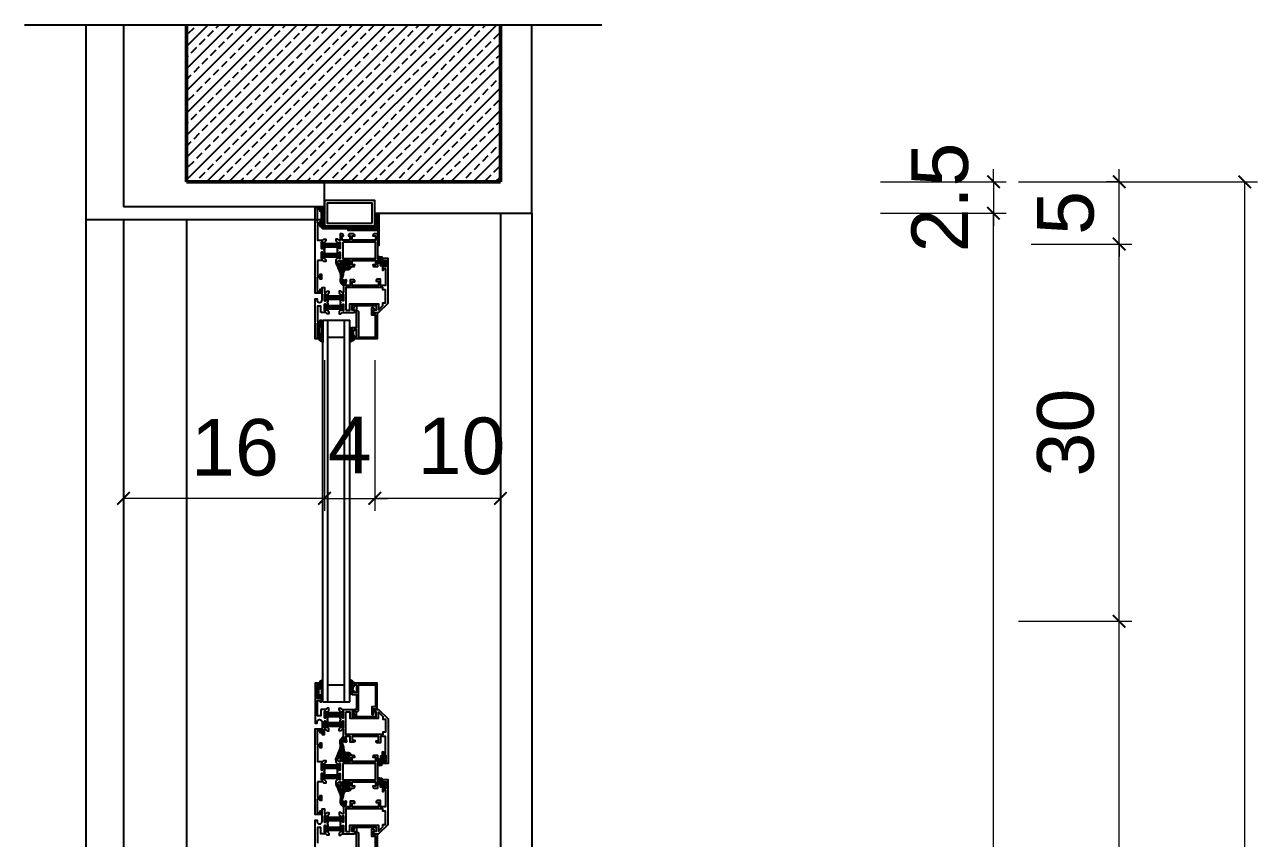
# Model space of a CAD drawing. Extents: x 386248 to 427517, y 4539405 to 4542296.
# Drawn here: x 414664.9 to 414910.2, y 4542019 to 4542180.8 of the extents above; entities that cross this region are included whole.
import ezdxf

# ---------------------------------------------------------------- set-up
doc = ezdxf.new("R2010")
doc.units = 0
for name, color, linetype, lineweight in [('DOGRAMA', 1, 'Continuous', 25), ('duvaar', 133, 'Continuous', 50), ('METAL', 251, 'Continuous', 25), ('olculer', 21, 'Continuous', 20)]:
    doc.layers.add(name, color=color, linetype=linetype, lineweight=lineweight)
doc.layers.add('Tarama', color=7, linetype='Continuous')
doc.styles.get("Standard").update_dxf_attribs({"font": 'arial.ttf'})
pattern_1 = [(45, (497098.47904, 4549343.28435), (-0.2209708691, 0.2209708691), []), (135, (497098.47904, 4549343.28435), (-0.2209708691, -0.2209708691), [])]
pattern_2 = [(45, (497098.47904, 4549194.28435), (-0.2209708691, 0.2209708691), []), (135, (497098.47904, 4549194.28435), (-0.2209708691, -0.2209708691), [])]

# ---------------------------------------------------------------- blocks, each defined once
blk = doc.blocks.new('_ArchTick')
at = {"color": 0, "linetype": 'ByBlock', "const_width": 0.15}
blk.add_lwpolyline([(-0.5, -0.5), (0.5, 0.5)], dxfattribs=at)

msp = doc.modelspace()

# ---------------------------------------------------------------- hatches: boundary and pattern name
at = {"layer": 'Tarama'}
h = msp.add_hatch(dxfattribs=at)
h.set_pattern_fill('ANSI33', color=256, scale=12.5, style=0)
h.set_pattern_definition([(45, (413628.5878, 4488141.226), (-2.2097087, 2.2097087), []), (45, (413630.7975, 4488141.226), (-2.2097087, 2.2097087), [1.5625, -0.78125])])
h.paths.add_polyline_path([(414759.621, 4542180.821), (414697.121, 4542180.821), (414697.121, 4542149.571), (414759.621, 4542149.571)])
at = {"layer": 'Tarama', "ltscale": 0.125}
h = msp.add_hatch(dxfattribs=at)
h.set_pattern_fill('ANSI37', color=256, scale=2.5, style=0)
h.set_pattern_definition(pattern_2)
edge = h.paths.add_edge_path()
edge.add_line((414723.996, 4542144.446), (414724.621, 4542144.446))
edge.add_line((414724.621, 4542144.446), (414724.621, 4542140.821))
edge.add_line((414724.621, 4542140.821), (414734.621, 4542140.821))
edge.add_line((414734.621, 4542140.821), (414734.621, 4542143.196))
edge.add_line((414734.621, 4542143.196), (414735.246, 4542143.196))
edge.add_line((414735.246, 4542143.196), (414735.246, 4542140.696))
edge.add_arc((414734.746, 4542140.696), 0.5, 270, 360, ccw=False)
edge.add_line((414734.746, 4542140.196), (414724.496, 4542140.196))
edge.add_arc((414724.496, 4542140.696), 0.5, 180, 270, ccw=False)
edge.add_line((414723.996, 4542140.696), (414723.996, 4542144.446))
h = msp.add_hatch(dxfattribs=at)
h.set_pattern_fill('ANSI37', color=256, scale=2.5, style=0)
h.set_pattern_definition(pattern_2)
h.paths.add_polyline_path([(414723.996, 4542136.283), (414724.121, 4542136.283), (414724.621, 4542136.571), (414727.121, 4542136.571), (414727.621, 4542136.283), (414727.746, 4542136.283), (414727.746, 4542137.571), (414727.621, 4542137.571), (414727.121, 4542137.283), (414724.621, 4542137.283), (414724.121, 4542137.571), (414723.996, 4542137.571)])
h = msp.add_hatch(dxfattribs=at)
h.set_pattern_fill('ANSI37', color=256, scale=2.5, style=0)
h.set_pattern_definition(pattern_2)
h.paths.add_polyline_path([(414723.996, 4542134.321), (414724.121, 4542134.321), (414724.621, 4542134.61), (414727.121, 4542134.61), (414727.621, 4542134.321), (414727.746, 4542134.321), (414727.746, 4542135.61), (414727.621, 4542135.61), (414727.121, 4542135.321), (414724.621, 4542135.321), (414724.121, 4542135.61), (414723.996, 4542135.61)])
h = msp.add_hatch(dxfattribs=at)
h.set_pattern_fill('ANSI37', color=256, scale=2.5, style=0)
h.set_pattern_definition(pattern_2)
h.paths.add_polyline_path([(414736.023, 4542133.099), (414736.004, 4542132.884), (414735.77, 4542132.845), (414735.731, 4542132.982), (414735.825, 4542134.261), (414735.722, 4542134.349), (414735.634, 4542134.342), (414735.59, 4542134.334), (414735.472, 4542133.591), (414735.443, 4542133.385), (414735.281, 4542133.407), (414735.296, 4542134.607), (414735.472, 4542134.695), (414735.906, 4542134.673), (414736.016, 4542134.621), (414736.024, 4542134.312), (414736.059, 4542133.545), (414736.389, 4542133.503), (414736.41, 4542133.556), (414736.42, 4542133.678), (414736.415, 4542133.822), (414736.516, 4542133.896), (414736.731, 4542133.885), (414736.78, 4542133.811), (414736.824, 4542133.684), (414736.843, 4542133.027), (414736.829, 4542132.817), (414736.731, 4542132.748), (414736.496, 4542132.748), (414736.412, 4542132.826), (414736.412, 4542133.017), (414736.265, 4542133.057)])
h.paths.add_polyline_path([(414736.512, 4542133.156), (414736.682, 4542133.113), (414736.724, 4542133.216), (414736.688, 4542133.428), (414736.597, 4542133.489), (414736.506, 4542133.465), (414736.494, 4542133.331)], flags=16)
h = msp.add_hatch(dxfattribs=at)
h.set_pattern_fill('ANSI37', color=256, scale=2.5, style=0)
h.set_pattern_definition(pattern_2)
h.paths.add_polyline_path([(414726.838, 4542133.593), (414726.898, 4542133.37), (414727.061, 4542133.058), (414727.358, 4542132.338), (414727.745, 4542131.405), (414727.798, 4542130.73), (414727.72, 4542130.106), (414727.749, 4542129.824), (414727.883, 4542129.445), (414728.283, 4542129.022), (414728.35, 4542129.03), (414728.513, 4542130.032), (414728.306, 4542130.032), (414728.202, 4542129.861), (414728.128, 4542129.831), (414728.135, 4542130.284), (414728.363, 4542131.08), (414728.482, 4542131.703), (414728.73, 4542132.056), (414729.116, 4542132.152), (414729.399, 4542132.159), (414729.725, 4542132.3), (414729.911, 4542132.538), (414729.933, 4542132.605), (414729.488, 4542132.619), (414729.369, 4542132.753), (414729.302, 4542133.08), (414729.48, 4542133.154), (414729.54, 4542133.199), (414729.502, 4542133.526), (414729.398, 4542133.815), (414729.361, 4542133.912), (414728.582, 4542133.89), (414728.374, 4542133.608), (414728.226, 4542133.37), (414728.233, 4542133.214), (414728.411, 4542133.177), (414728.474, 4542132.912), (414728.287, 4542132.687), (414727.99, 4542132.615), (414727.699, 4542132.687), (414727.565, 4542132.962), (414727.157, 4542133.6), (414727.046, 4542133.652), (414726.898, 4542133.645)])
h = msp.add_hatch(dxfattribs=at)
h.set_pattern_fill('ANSI37', color=256, scale=2.5, style=0)
h.set_pattern_definition(pattern_2)
h.paths.add_polyline_path([(414724.621, 4542125.908), (414724.746, 4542125.908), (414725.246, 4542126.196), (414727.746, 4542126.196), (414728.246, 4542125.908), (414728.371, 4542125.908), (414728.371, 4542127.196), (414728.246, 4542127.196), (414727.746, 4542126.908), (414725.246, 4542126.908), (414724.746, 4542127.196), (414724.621, 4542127.196)])
h = msp.add_hatch(dxfattribs=at)
h.set_pattern_fill('ANSI37', color=256, scale=2.5, style=0)
h.set_pattern_definition(pattern_2)
h.paths.add_polyline_path([(414724.621, 4542123.946), (414724.746, 4542123.946), (414725.246, 4542124.235), (414727.746, 4542124.235), (414728.246, 4542123.946), (414728.371, 4542123.946), (414728.371, 4542125.235), (414728.246, 4542125.235), (414727.746, 4542124.946), (414725.246, 4542124.946), (414724.746, 4542125.235), (414724.621, 4542125.235)])
h = msp.add_hatch(dxfattribs=at)
h.set_pattern_fill('ANSI37', color=256, scale=2.5, style=0)
h.set_pattern_definition(pattern_2)
h.paths.add_polyline_path([(414723.223, 4542119.195), (414723.522, 4542118.93), (414723.672, 4542118.923), (414723.72, 4542119.148), (414723.964, 4542119.182), (414724.08, 4542119.046), (414724.056, 4542118.267), (414723.61, 4542118.298), (414723.569, 4542118.271), (414723.711, 4542117.999), (414723.963, 4542117.883), (414724.246, 4542117.653), (414724.246, 4542121.761), (414724.036, 4542121.767), (414724.009, 4542121.012), (414723.678, 4542120.994), (414723.703, 4542121.244), (414723.533, 4542121.162), (414723.22, 4542120.904)])
h.paths.add_polyline_path([(414723.495, 4542119.467), (414723.507, 4542120.701), (414723.954, 4542120.693), (414724.036, 4542120.57), (414724.032, 4542119.515), (414723.93, 4542119.399), (414723.604, 4542119.399)], flags=16)
h = msp.add_hatch(dxfattribs=at)
h.set_pattern_fill('ANSI37', color=256, scale=2.5, style=0)
h.set_pattern_definition(pattern_2)
h.paths.add_polyline_path([(414729.685, 4542120.645), (414729.952, 4542120.396), (414730.072, 4542120.028), (414730.297, 4542119.557), (414730.371, 4542118.99), (414730.103, 4542118.957), (414730.093, 4542118.673), (414730.069, 4542118.365), (414730.142, 4542118.275), (414730.456, 4542118.304), (414730.484, 4542118.191), (414730.195, 4542117.93), (414729.736, 4542117.686), (414729.64, 4542117.692), (414729.651, 4542118.225), (414729.736, 4542118.48), (414729.793, 4542118.656), (414729.816, 4542119.2), (414729.787, 4542119.642), (414729.691, 4542119.914), (414729.657, 4542120.282), (414729.674, 4542120.6)])
h = msp.add_hatch(dxfattribs=at)
h.set_pattern_fill('ANSI37', color=256, scale=2.5, style=0)
h.set_pattern_definition(pattern_1)
h.paths.add_polyline_path([(414723.22, 4542047.301), (414723.533, 4542047.043), (414723.703, 4542046.961), (414723.678, 4542047.211), (414724.009, 4542047.193), (414724.036, 4542046.438), (414724.246, 4542046.444), (414724.246, 4542050.552), (414723.963, 4542050.322), (414723.711, 4542050.206), (414723.569, 4542049.934), (414723.61, 4542049.907), (414724.056, 4542049.938), (414724.08, 4542049.159), (414723.964, 4542049.023), (414723.72, 4542049.057), (414723.672, 4542049.281), (414723.522, 4542049.275), (414723.223, 4542049.009)])
h.paths.add_polyline_path([(414723.495, 4542048.737), (414723.604, 4542048.805), (414723.93, 4542048.805), (414724.032, 4542048.69), (414724.036, 4542047.635), (414723.954, 4542047.512), (414723.507, 4542047.504)], flags=16)
h = msp.add_hatch(dxfattribs=at)
h.set_pattern_fill('ANSI37', color=256, scale=2.5, style=0)
h.set_pattern_definition(pattern_1)
h.paths.add_polyline_path([(414729.685, 4542047.56), (414729.952, 4542047.809), (414730.072, 4542048.177), (414730.297, 4542048.648), (414730.371, 4542049.215), (414730.103, 4542049.248), (414730.093, 4542049.532), (414730.069, 4542049.839), (414730.142, 4542049.93), (414730.456, 4542049.901), (414730.484, 4542050.014), (414730.195, 4542050.275), (414729.736, 4542050.518), (414729.64, 4542050.513), (414729.651, 4542049.98), (414729.736, 4542049.725), (414729.793, 4542049.549), (414729.816, 4542049.005), (414729.787, 4542048.563), (414729.691, 4542048.291), (414729.657, 4542047.922), (414729.674, 4542047.605)])
h = msp.add_hatch(dxfattribs=at)
h.set_pattern_fill('ANSI37', color=256, scale=2.5, style=0)
h.set_pattern_definition(pattern_1)
h.paths.add_polyline_path([(414724.621, 4542042.97), (414724.746, 4542042.97), (414725.246, 4542043.259), (414727.746, 4542043.259), (414728.246, 4542042.97), (414728.371, 4542042.97), (414728.371, 4542044.259), (414728.246, 4542044.259), (414727.746, 4542043.97), (414725.246, 4542043.97), (414724.746, 4542044.259), (414724.621, 4542044.259)])
h = msp.add_hatch(dxfattribs=at)
h.set_pattern_fill('ANSI37', color=256, scale=2.5, style=0)
h.set_pattern_definition(pattern_1)
h.paths.add_polyline_path([(414724.621, 4542041.009), (414724.746, 4542041.009), (414725.246, 4542041.297), (414727.746, 4542041.297), (414728.246, 4542041.009), (414728.371, 4542041.009), (414728.371, 4542042.297), (414728.246, 4542042.297), (414727.746, 4542042.009), (414725.246, 4542042.009), (414724.746, 4542042.297), (414724.621, 4542042.297)])
h = msp.add_hatch(dxfattribs=at)
h.set_pattern_fill('ANSI37', color=256, scale=2.5, style=0)
h.set_pattern_definition(pattern_1)
h.paths.add_polyline_path([(414726.838, 4542034.612), (414726.898, 4542034.835), (414727.061, 4542035.147), (414727.358, 4542035.867), (414727.745, 4542036.8), (414727.798, 4542037.475), (414727.72, 4542038.099), (414727.749, 4542038.381), (414727.883, 4542038.759), (414728.283, 4542039.183), (414728.35, 4542039.175), (414728.513, 4542038.173), (414728.306, 4542038.173), (414728.202, 4542038.344), (414728.128, 4542038.373), (414728.135, 4542037.921), (414728.363, 4542037.125), (414728.482, 4542036.501), (414728.73, 4542036.149), (414729.116, 4542036.052), (414729.399, 4542036.046), (414729.725, 4542035.905), (414729.911, 4542035.667), (414729.933, 4542035.6), (414729.488, 4542035.585), (414729.369, 4542035.452), (414729.302, 4542035.125), (414729.48, 4542035.051), (414729.54, 4542035.006), (414729.502, 4542034.679), (414729.398, 4542034.389), (414729.361, 4542034.293), (414728.582, 4542034.315), (414728.374, 4542034.597), (414728.226, 4542034.835), (414728.233, 4542034.991), (414728.411, 4542035.028), (414728.474, 4542035.293), (414728.287, 4542035.518), (414727.99, 4542035.59), (414727.699, 4542035.518), (414727.565, 4542035.243), (414727.157, 4542034.605), (414727.046, 4542034.553), (414726.898, 4542034.56)])
h = msp.add_hatch(dxfattribs=at)
h.set_pattern_fill('ANSI37', color=256, scale=2.5, style=0)
h.set_pattern_definition(pattern_1)
h.paths.add_polyline_path([(414723.996, 4542032.595), (414724.121, 4542032.595), (414724.621, 4542032.884), (414727.121, 4542032.884), (414727.621, 4542032.595), (414727.746, 4542032.595), (414727.746, 4542033.884), (414727.621, 4542033.884), (414727.121, 4542033.595), (414724.621, 4542033.595), (414724.121, 4542033.884), (414723.996, 4542033.884)])
h = msp.add_hatch(dxfattribs=at)
h.set_pattern_fill('ANSI37', color=256, scale=2.5, style=0)
h.set_pattern_definition(pattern_1)
h.paths.add_polyline_path([(414736.023, 4542035.106), (414736.004, 4542035.321), (414735.77, 4542035.36), (414735.731, 4542035.223), (414735.825, 4542033.944), (414735.722, 4542033.856), (414735.634, 4542033.863), (414735.59, 4542033.871), (414735.472, 4542034.614), (414735.443, 4542034.82), (414735.281, 4542034.798), (414735.296, 4542033.598), (414735.472, 4542033.51), (414735.906, 4542033.532), (414736.016, 4542033.584), (414736.024, 4542033.893), (414736.059, 4542034.66), (414736.389, 4542034.702), (414736.41, 4542034.649), (414736.42, 4542034.527), (414736.415, 4542034.383), (414736.516, 4542034.309), (414736.731, 4542034.32), (414736.78, 4542034.394), (414736.824, 4542034.521), (414736.843, 4542035.178), (414736.829, 4542035.388), (414736.731, 4542035.457), (414736.496, 4542035.457), (414736.412, 4542035.379), (414736.412, 4542035.187), (414736.265, 4542035.148)])
h.paths.add_polyline_path([(414736.512, 4542035.049), (414736.682, 4542035.092), (414736.724, 4542034.989), (414736.688, 4542034.776), (414736.597, 4542034.716), (414736.506, 4542034.74), (414736.494, 4542034.873)], flags=16)
h = msp.add_hatch(dxfattribs=at)
h.set_pattern_fill('ANSI37', color=256, scale=2.5, style=0)
h.set_pattern_definition(pattern_1)
h.paths.add_polyline_path([(414723.996, 4542030.634), (414724.121, 4542030.634), (414724.621, 4542030.922), (414727.121, 4542030.922), (414727.621, 4542030.634), (414727.746, 4542030.634), (414727.746, 4542031.922), (414727.621, 4542031.922), (414727.121, 4542031.634), (414724.621, 4542031.634), (414724.121, 4542031.922), (414723.996, 4542031.922)])
h = msp.add_hatch(dxfattribs=at)
h.set_pattern_fill('ANSI37', color=256, scale=2.5, style=0)
h.set_pattern_definition(pattern_1)
h.paths.add_polyline_path([(414726.838, 4542029.905), (414726.898, 4542029.683), (414727.061, 4542029.371), (414727.358, 4542028.651), (414727.745, 4542027.718), (414727.798, 4542027.042), (414727.72, 4542026.419), (414727.749, 4542026.137), (414727.883, 4542025.758), (414728.283, 4542025.335), (414728.35, 4542025.342), (414728.513, 4542026.344), (414728.306, 4542026.344), (414728.202, 4542026.174), (414728.128, 4542026.144), (414728.135, 4542026.597), (414728.363, 4542027.392), (414728.482, 4542028.016), (414728.73, 4542028.368), (414729.116, 4542028.465), (414729.399, 4542028.472), (414729.725, 4542028.613), (414729.911, 4542028.85), (414729.933, 4542028.917), (414729.488, 4542028.932), (414729.369, 4542029.066), (414729.302, 4542029.392), (414729.48, 4542029.466), (414729.54, 4542029.511), (414729.502, 4542029.838), (414729.398, 4542030.128), (414729.361, 4542030.225), (414728.582, 4542030.202), (414728.374, 4542029.92), (414728.226, 4542029.683), (414728.233, 4542029.527), (414728.411, 4542029.49), (414728.474, 4542029.224), (414728.287, 4542028.999), (414727.99, 4542028.928), (414727.699, 4542029), (414727.565, 4542029.274), (414727.157, 4542029.913), (414727.046, 4542029.965), (414726.898, 4542029.957)])
h = msp.add_hatch(dxfattribs=at)
h.set_pattern_fill('ANSI37', color=256, scale=2.5, style=0)
h.set_pattern_definition(pattern_1)
h.paths.add_polyline_path([(414736.023, 4542029.411), (414736.004, 4542029.197), (414735.77, 4542029.158), (414735.731, 4542029.294), (414735.825, 4542030.573), (414735.722, 4542030.661), (414735.634, 4542030.654), (414735.59, 4542030.647), (414735.472, 4542029.903), (414735.443, 4542029.697), (414735.281, 4542029.719), (414735.296, 4542030.919), (414735.472, 4542031.007), (414735.906, 4542030.985), (414736.016, 4542030.934), (414736.024, 4542030.625), (414736.059, 4542029.858), (414736.389, 4542029.815), (414736.41, 4542029.868), (414736.42, 4542029.991), (414736.415, 4542030.134), (414736.516, 4542030.208), (414736.731, 4542030.197), (414736.78, 4542030.124), (414736.824, 4542029.996), (414736.843, 4542029.34), (414736.829, 4542029.129), (414736.731, 4542029.06), (414736.496, 4542029.06), (414736.412, 4542029.139), (414736.412, 4542029.33), (414736.265, 4542029.369)])
h.paths.add_polyline_path([(414736.512, 4542029.468), (414736.682, 4542029.426), (414736.724, 4542029.529), (414736.688, 4542029.741), (414736.597, 4542029.801), (414736.506, 4542029.777), (414736.494, 4542029.644)], flags=16)
h = msp.add_hatch(dxfattribs=at)
h.set_pattern_fill('ANSI37', color=256, scale=2.5, style=0)
h.set_pattern_definition(pattern_1)
h.paths.add_polyline_path([(414724.621, 4542022.22), (414724.746, 4542022.22), (414725.246, 4542022.509), (414727.746, 4542022.509), (414728.246, 4542022.22), (414728.371, 4542022.22), (414728.371, 4542023.509), (414728.246, 4542023.509), (414727.746, 4542023.22), (414725.246, 4542023.22), (414724.746, 4542023.509), (414724.621, 4542023.509)])
h = msp.add_hatch(dxfattribs=at)
h.set_pattern_fill('ANSI37', color=256, scale=2.5, style=0)
h.set_pattern_definition(pattern_1)
h.paths.add_polyline_path([(414724.621, 4542020.259), (414724.746, 4542020.259), (414725.246, 4542020.547), (414727.746, 4542020.547), (414728.246, 4542020.259), (414728.371, 4542020.259), (414728.371, 4542021.547), (414728.246, 4542021.547), (414727.746, 4542021.259), (414725.246, 4542021.259), (414724.746, 4542021.547), (414724.621, 4542021.547)])

# ---------------------------------------------------------------- linework, layer by layer
at = {"layer": 'DOGRAMA', "ltscale": 0.125}
for p, q in [((414664.942, 4542180.821, 62.5), (414779.789, 4542180.821, 62.5)), ((414677.121, 4542142.071, 62.5), (414677.121, 4541770.575, 62.5)), ((414684.621, 4542142.071, 62.5), (414684.621, 4541770.575, 62.5)), ((414697.121, 4542142.071, 62.5), (414697.121, 4541770.575, 62.5)), ((414759.621, 4542143.321, 62.5), (414759.621, 4541772.071, 62.5)), ((414765.871, 4542143.321, 62.5), (414765.871, 4541772.071, 62.5))]:
    msp.add_line(p, q, dxfattribs=at)
at = {"layer": 'DOGRAMA', "ltscale": 0.125, "elevation": 62.5}
for points in [[(414723.871, 4542044.634), (414723.871, 4542043.384), (414723.246, 4542043.384), (414723.246, 4542046.446), (414723.746, 4542046.446), (414723.746, 4542046.134), (414723.996, 4542046.134), (414723.996, 4542047.134), (414723.746, 4542047.134), (414723.746, 4542046.821), (414723.121, 4542046.821), (414723.121, 4542049.509), (414723.746, 4542049.509), (414723.746, 4542049.134), (414723.996, 4542049.134), (414723.996, 4542049.884), (414722.746, 4542049.884), (414722.746, 4542041.884), (414723.121, 4542041.884), (414723.121, 4542042.134, -1), (414724.121, 4542042.134), (414724.121, 4542039.634), (414724.621, 4542039.634), (414724.621, 4542040.634), (414724.871, 4542040.634), (414725.121, 4542040.384), (414725.496, 4542040.384), (414725.496, 4542040.759), (414725.246, 4542041.009), (414725.246, 4542041.297), (414724.746, 4542041.009), (414724.621, 4542041.009), (414724.621, 4542042.297), (414724.746, 4542042.297), (414725.246, 4542042.009), (414725.246, 4542042.509), (414725.121, 4542042.634), (414725.246, 4542042.759), (414725.246, 4542043.259), (414724.746, 4542042.97), (414724.621, 4542042.97), (414724.621, 4542044.259), (414724.746, 4542044.259), (414725.246, 4542043.97), (414725.246, 4542044.259), (414725.496, 4542044.509), (414725.496, 4542044.884), (414725.121, 4542044.884), (414724.871, 4542044.634)], [(414733.996, 4542043.821, 0.4142136), (414734.183, 4542043.634), (414734.218, 4542043.634, 0.3394543), (414734.399, 4542043.773), (414734.496, 4542044.134), (414734.371, 4542044.134), (414734.371, 4542044.759), (414734.746, 4542044.759), (414734.746, 4542044.634), (414735.121, 4542044.634), (414735.121, 4542049.884), (414730.121, 4542049.884), (414730.121, 4542049.259), (414730.496, 4542049.259), (414730.496, 4542049.509), (414730.996, 4542049.509), (414730.996, 4542048.009), (414730.496, 4542048.009), (414730.496, 4542048.259), (414730.121, 4542048.259), (414730.121, 4542047.634), (414730.996, 4542047.634), (414730.996, 4542044.634), (414730.621, 4542044.634), (414730.621, 4542044.134), (414730.371, 4542044.134), (414730.568, 4542043.398, 0.3394543), (414730.749, 4542043.259), (414730.808, 4542043.259, 0.4142136), (414730.996, 4542043.446), (414730.996, 4542044.259), (414731.121, 4542044.259, 0.4142136), (414731.371, 4542044.509), (414731.371, 4542049.509), (414734.746, 4542049.509), (414734.746, 4542045.134), (414733.996, 4542045.134)], [(414730.621, 4542038.384, -0.414213), (414730.371, 4542038.134), (414729.746, 4542038.134), (414729.746, 4542039.259), (414728.759, 4542039.259), (414729.01, 4542038.322, -0.4931454), (414728.865, 4542038.134), (414728.787, 4542038.134, -0.3394543), (414728.642, 4542038.245), (414728.371, 4542039.259), (414728.371, 4542040.634), (414728.121, 4542040.634), (414727.871, 4542040.384), (414727.496, 4542040.384), (414727.496, 4542040.759), (414727.746, 4542041.009), (414727.746, 4542041.297), (414728.246, 4542041.009), (414728.371, 4542041.009), (414728.371, 4542042.297), (414728.246, 4542042.297), (414727.746, 4542042.009), (414727.746, 4542042.509), (414727.871, 4542042.634), (414727.746, 4542042.759), (414727.746, 4542043.259), (414728.246, 4542042.97), (414728.371, 4542042.97), (414728.371, 4542044.259), (414728.246, 4542044.259), (414727.746, 4542043.97), (414727.746, 4542044.259), (414727.496, 4542044.509), (414727.496, 4542044.884), (414727.871, 4542044.884), (414728.121, 4542044.634), (414730.371, 4542044.634, -0.4142136), (414730.621, 4542044.384), (414730.621, 4542044.134), (414730.121, 4542044.134), (414730.121, 4542043.259), (414734.871, 4542043.259), (414734.871, 4542044.134), (414734.371, 4542044.134), (414734.371, 4542044.384, -0.4142136), (414734.621, 4542044.634), (414735.371, 4542044.634), (414737.246, 4542042.759), (414737.246, 4542033.884), (414736.121, 4542033.884), (414736.121, 4542034.634), (414736.371, 4542034.634), (414736.371, 4542034.259), (414736.871, 4542034.259), (414736.871, 4542035.509), (414736.371, 4542035.509), (414736.371, 4542035.196), (414736.121, 4542035.196), (414736.121, 4542036.196), (414736.371, 4542036.196), (414736.371, 4542035.884), (414736.746, 4542035.884), (414736.746, 4542039.259), (414735.746, 4542039.259), (414735.746, 4542038.009), (414735.121, 4542038.009, -0.4142136), (414734.871, 4542038.259), (414734.871, 4542038.384), (414735.371, 4542038.384), (414735.371, 4542039.259), (414730.121, 4542039.259), (414730.121, 4542038.509), (414730.621, 4542038.509)], [(414730.621, 4542035.259, 0.414213), (414730.371, 4542035.509), (414729.621, 4542035.509, 0.4142136), (414729.371, 4542035.259), (414729.371, 4542035.134), (414729.621, 4542035.134), (414729.621, 4542034.259), (414728.121, 4542034.259), (414728.121, 4542035.134), (414728.371, 4542035.134), (414728.371, 4542035.259, 0.4142136), (414728.121, 4542035.509), (414727.746, 4542035.509), (414727.746, 4542034.259), (414727.496, 4542034.259), (414727.246, 4542034.509), (414726.871, 4542034.509), (414726.871, 4542034.134), (414727.121, 4542033.884), (414727.121, 4542033.595), (414727.621, 4542033.884), (414727.746, 4542033.884), (414727.746, 4542032.595), (414727.621, 4542032.595), (414727.121, 4542032.884), (414727.121, 4542032.384), (414727.246, 4542032.259), (414727.121, 4542032.134), (414727.121, 4542031.634), (414727.621, 4542031.922), (414727.746, 4542031.922), (414727.746, 4542030.634), (414727.621, 4542030.634), (414727.121, 4542030.922), (414727.121, 4542030.634), (414726.871, 4542030.384), (414726.871, 4542030.009), (414727.246, 4542030.009), (414727.496, 4542030.259), (414727.746, 4542030.259), (414727.746, 4542029.009), (414728.121, 4542029.009, 0.4142136), (414728.371, 4542029.259), (414728.371, 4542029.384), (414728.121, 4542029.384), (414728.121, 4542030.259), (414729.621, 4542030.259), (414729.621, 4542029.384), (414729.371, 4542029.384), (414729.371, 4542029.259, 0.4142136), (414729.621, 4542029.009), (414730.371, 4542029.009, 0.4142136), (414730.621, 4542029.259), (414730.621, 4542029.384), (414730.121, 4542029.384), (414730.121, 4542030.259), (414734.746, 4542030.259), (414734.746, 4542029.384), (414734.246, 4542029.384), (414734.246, 4542029.259, 0.4142136), (414734.496, 4542029.009), (414735.246, 4542029.009), (414735.246, 4542035.509), (414734.496, 4542035.509, 0.4142136), (414734.246, 4542035.259), (414734.246, 4542035.134), (414734.746, 4542035.134), (414734.746, 4542034.259), (414730.121, 4542034.259), (414730.121, 4542035.134), (414730.621, 4542035.134)], [(414730.621, 4542026.134, 0.414213), (414730.371, 4542026.384), (414729.746, 4542026.384), (414729.746, 4542025.259), (414728.759, 4542025.259), (414729.01, 4542026.195, 0.4931454), (414728.865, 4542026.384), (414728.787, 4542026.384, 0.3394543), (414728.642, 4542026.272), (414728.371, 4542025.259), (414728.371, 4542023.884), (414728.121, 4542023.884), (414727.871, 4542024.134), (414727.496, 4542024.134), (414727.496, 4542023.759), (414727.746, 4542023.509), (414727.746, 4542023.22), (414728.246, 4542023.509), (414728.371, 4542023.509), (414728.371, 4542022.22), (414728.246, 4542022.22), (414727.746, 4542022.509), (414727.746, 4542022.009), (414727.871, 4542021.884), (414727.746, 4542021.759), (414727.746, 4542021.259), (414728.246, 4542021.547), (414728.371, 4542021.547), (414728.371, 4542020.259), (414728.246, 4542020.259), (414727.746, 4542020.547), (414727.746, 4542020.259), (414727.496, 4542020.009), (414727.496, 4542019.634), (414727.871, 4542019.634), (414728.121, 4542019.884), (414730.371, 4542019.884, 0.4142136), (414730.621, 4542020.134), (414730.621, 4542020.384), (414730.121, 4542020.384), (414730.121, 4542021.259), (414734.871, 4542021.259), (414734.871, 4542020.384), (414734.371, 4542020.384), (414734.371, 4542020.134, 0.4142136), (414734.621, 4542019.884), (414735.371, 4542019.884), (414737.246, 4542021.759), (414737.246, 4542030.634), (414736.121, 4542030.634), (414736.121, 4542029.884), (414736.371, 4542029.884), (414736.371, 4542030.259), (414736.871, 4542030.259), (414736.871, 4542029.009), (414736.371, 4542029.009), (414736.371, 4542029.321), (414736.121, 4542029.321), (414736.121, 4542028.321), (414736.371, 4542028.321), (414736.371, 4542028.634), (414736.746, 4542028.634), (414736.746, 4542025.259), (414735.746, 4542025.259), (414735.746, 4542026.509), (414735.121, 4542026.509, 0.4142136), (414734.871, 4542026.259), (414734.871, 4542026.134), (414735.371, 4542026.134), (414735.371, 4542025.259), (414730.121, 4542025.259), (414730.121, 4542026.009), (414730.621, 4542026.009)]]:
    msp.add_lwpolyline(points, format="xyb", close=True, dxfattribs=at)
for points in [[(414723.223, 4542049.009), (414723.22, 4542047.301), (414723.533, 4542047.043), (414723.703, 4542046.961), (414723.687, 4542047.119), (414723.757, 4542047.206), (414724.009, 4542047.193), (414724.036, 4542046.438), (414724.246, 4542046.444), (414724.246, 4542050.552), (414723.963, 4542050.322), (414723.711, 4542050.206), (414723.569, 4542049.934), (414723.61, 4542049.907), (414724.004, 4542049.934), (414724.058, 4542049.859), (414724.08, 4542049.159), (414723.964, 4542049.023), (414723.72, 4542049.057), (414723.672, 4542049.281), (414723.522, 4542049.275)], [(414723.954, 4542047.512), (414723.58, 4542047.505), (414723.506, 4542047.601), (414723.495, 4542048.737), (414723.604, 4542048.805), (414723.93, 4542048.805), (414724.032, 4542048.69), (414724.036, 4542047.635)], [(414729.685, 4542047.56), (414729.952, 4542047.809), (414730.072, 4542048.177), (414730.297, 4542048.648), (414730.371, 4542049.215), (414730.103, 4542049.248), (414730.093, 4542049.532), (414730.069, 4542049.839), (414730.142, 4542049.93), (414730.456, 4542049.901), (414730.484, 4542050.014), (414730.195, 4542050.275), (414729.736, 4542050.518), (414729.64, 4542050.513), (414729.651, 4542049.98), (414729.736, 4542049.725), (414729.793, 4542049.549), (414729.816, 4542049.005), (414729.787, 4542048.563), (414729.691, 4542048.291), (414729.657, 4542047.922), (414729.674, 4542047.605)], [(414725.246, 4542043.97), (414724.746, 4542044.259), (414724.621, 4542044.259), (414724.621, 4542042.97), (414724.746, 4542042.97), (414725.246, 4542043.259), (414727.746, 4542043.259), (414728.246, 4542042.97), (414728.371, 4542042.97), (414728.371, 4542044.259), (414728.246, 4542044.259), (414727.746, 4542043.97)], [(414728.871, 4542044.134), (414729.621, 4542044.134), (414729.621, 4542042.884), (414735.371, 4542042.884), (414735.371, 4542044.103), (414736.246, 4542043.228), (414736.246, 4542042.728), (414736.746, 4542042.728), (414736.746, 4542040.134), (414736.246, 4542040.134), (414736.246, 4542039.634), (414728.871, 4542039.634)], [(414725.246, 4542042.009), (414724.746, 4542042.297), (414724.621, 4542042.297), (414724.621, 4542041.009), (414724.746, 4542041.009), (414725.246, 4542041.297), (414727.746, 4542041.297), (414728.246, 4542041.009), (414728.371, 4542041.009), (414728.371, 4542042.297), (414728.246, 4542042.297), (414727.746, 4542042.009)], [(414723.246, 4542030.259), (414723.246, 4542027.196), (414723.746, 4542027.196), (414723.746, 4542027.509), (414723.996, 4542027.509), (414723.996, 4542026.509), (414723.746, 4542026.509), (414723.746, 4542026.821), (414723.121, 4542026.821), (414723.121, 4542024.134), (414723.746, 4542024.134), (414723.746, 4542024.509), (414723.996, 4542024.509), (414723.996, 4542023.759), (414722.746, 4542023.759), (414722.746, 4542040.759), (414723.996, 4542040.759), (414723.996, 4542040.009), (414723.746, 4542040.009), (414723.746, 4542040.384), (414723.121, 4542040.384), (414723.121, 4542037.696), (414723.746, 4542037.696), (414723.746, 4542038.009), (414723.996, 4542038.009), (414723.996, 4542037.009), (414723.746, 4542037.009), (414723.746, 4542037.321), (414723.246, 4542037.321), (414723.246, 4542034.259), (414724.246, 4542034.259), (414724.496, 4542034.509), (414724.871, 4542034.509), (414724.871, 4542034.134), (414724.621, 4542033.884), (414724.621, 4542033.595), (414724.121, 4542033.884), (414723.996, 4542033.884), (414723.996, 4542032.595), (414724.121, 4542032.595), (414724.621, 4542032.884), (414724.621, 4542032.384), (414724.496, 4542032.259), (414724.621, 4542032.134), (414724.621, 4542031.634), (414724.121, 4542031.922), (414723.996, 4542031.922), (414723.996, 4542030.634), (414724.121, 4542030.634), (414724.621, 4542030.922), (414724.621, 4542030.634), (414724.871, 4542030.384), (414724.871, 4542030.009), (414724.496, 4542030.009), (414724.246, 4542030.259)], [(414726.838, 4542034.612), (414726.898, 4542034.835), (414727.061, 4542035.147), (414727.358, 4542035.867), (414727.745, 4542036.8), (414727.798, 4542037.475), (414727.72, 4542038.099), (414727.749, 4542038.381), (414727.883, 4542038.759), (414728.283, 4542039.183), (414728.35, 4542039.175), (414728.513, 4542038.173), (414728.306, 4542038.173), (414728.202, 4542038.344), (414728.128, 4542038.373), (414728.135, 4542037.921), (414728.363, 4542037.125), (414728.482, 4542036.501), (414728.73, 4542036.149), (414729.116, 4542036.052), (414729.399, 4542036.046), (414729.725, 4542035.905), (414729.911, 4542035.667), (414729.933, 4542035.6), (414729.488, 4542035.585), (414729.369, 4542035.452), (414729.302, 4542035.125), (414729.48, 4542035.051), (414729.54, 4542035.006), (414729.502, 4542034.679), (414729.398, 4542034.389), (414729.361, 4542034.293), (414728.582, 4542034.315), (414728.374, 4542034.597), (414728.226, 4542034.835), (414728.233, 4542034.991), (414728.411, 4542035.028), (414728.474, 4542035.293), (414728.287, 4542035.518), (414727.99, 4542035.59), (414727.699, 4542035.518), (414727.565, 4542035.243), (414727.157, 4542034.605), (414727.046, 4542034.553), (414726.898, 4542034.56)], [(414724.621, 4542032.884), (414724.121, 4542032.595), (414723.996, 4542032.595), (414723.996, 4542033.884), (414724.121, 4542033.884), (414724.621, 4542033.595), (414727.121, 4542033.595), (414727.621, 4542033.884), (414727.746, 4542033.884), (414727.746, 4542032.595), (414727.621, 4542032.595), (414727.121, 4542032.884)], [(414728.246, 4542033.884), (414728.246, 4542030.634), (414734.746, 4542030.634), (414734.746, 4542033.884)], [(414736.023, 4542035.106), (414736.004, 4542035.321), (414735.77, 4542035.36), (414735.731, 4542035.223), (414735.825, 4542033.944), (414735.722, 4542033.856), (414735.634, 4542033.863), (414735.59, 4542033.871), (414735.472, 4542034.614), (414735.443, 4542034.82), (414735.281, 4542034.798), (414735.296, 4542033.598), (414735.472, 4542033.51), (414735.906, 4542033.532), (414736.016, 4542033.584), (414736.024, 4542033.893), (414736.059, 4542034.66), (414736.389, 4542034.702), (414736.41, 4542034.649), (414736.42, 4542034.527), (414736.415, 4542034.383), (414736.516, 4542034.309), (414736.731, 4542034.32), (414736.78, 4542034.394), (414736.824, 4542034.521), (414736.843, 4542035.178), (414736.829, 4542035.388), (414736.731, 4542035.457), (414736.496, 4542035.457), (414736.412, 4542035.379), (414736.412, 4542035.187), (414736.265, 4542035.148)], [(414736.512, 4542035.049), (414736.682, 4542035.092), (414736.724, 4542034.989), (414736.688, 4542034.776), (414736.597, 4542034.716), (414736.506, 4542034.74), (414736.494, 4542034.873)], [(414724.621, 4542030.922), (414724.121, 4542030.634), (414723.996, 4542030.634), (414723.996, 4542031.922), (414724.121, 4542031.922), (414724.621, 4542031.634), (414727.121, 4542031.634), (414727.621, 4542031.922), (414727.746, 4542031.922), (414727.746, 4542030.634), (414727.621, 4542030.634), (414727.121, 4542030.922)], [(414726.838, 4542029.905), (414726.898, 4542029.683), (414727.061, 4542029.371), (414727.358, 4542028.651), (414727.745, 4542027.718), (414727.798, 4542027.042), (414727.72, 4542026.419), (414727.749, 4542026.137), (414727.883, 4542025.758), (414728.283, 4542025.335), (414728.35, 4542025.342), (414728.513, 4542026.344), (414728.306, 4542026.344), (414728.202, 4542026.174), (414728.128, 4542026.144), (414728.135, 4542026.597), (414728.363, 4542027.392), (414728.482, 4542028.016), (414728.73, 4542028.368), (414729.116, 4542028.465), (414729.399, 4542028.472), (414729.725, 4542028.613), (414729.911, 4542028.85), (414729.933, 4542028.917), (414729.488, 4542028.932), (414729.369, 4542029.066), (414729.302, 4542029.392), (414729.48, 4542029.466), (414729.54, 4542029.511), (414729.502, 4542029.838), (414729.398, 4542030.128), (414729.361, 4542030.225), (414728.582, 4542030.202), (414728.374, 4542029.92), (414728.226, 4542029.683), (414728.233, 4542029.527), (414728.411, 4542029.49), (414728.474, 4542029.224), (414728.287, 4542028.999), (414727.99, 4542028.928), (414727.699, 4542029), (414727.565, 4542029.274), (414727.157, 4542029.913), (414727.046, 4542029.965), (414726.898, 4542029.957)], [(414736.023, 4542029.411), (414736.004, 4542029.197), (414735.77, 4542029.158), (414735.731, 4542029.294), (414735.825, 4542030.573), (414735.722, 4542030.661), (414735.634, 4542030.654), (414735.59, 4542030.647), (414735.472, 4542029.903), (414735.443, 4542029.697), (414735.281, 4542029.719), (414735.296, 4542030.919), (414735.472, 4542031.007), (414735.906, 4542030.985), (414736.016, 4542030.934), (414736.024, 4542030.625), (414736.059, 4542029.858), (414736.389, 4542029.815), (414736.41, 4542029.868), (414736.42, 4542029.991), (414736.415, 4542030.134), (414736.516, 4542030.208), (414736.731, 4542030.197), (414736.78, 4542030.124), (414736.824, 4542029.996), (414736.843, 4542029.34), (414736.829, 4542029.129), (414736.731, 4542029.06), (414736.496, 4542029.06), (414736.412, 4542029.139), (414736.412, 4542029.33), (414736.265, 4542029.369)], [(414736.512, 4542029.468), (414736.682, 4542029.426), (414736.724, 4542029.529), (414736.688, 4542029.741), (414736.597, 4542029.801), (414736.506, 4542029.777), (414736.494, 4542029.644)], [(414728.871, 4542020.384), (414729.621, 4542020.384), (414729.621, 4542021.634), (414735.371, 4542021.634), (414735.371, 4542020.414), (414736.246, 4542021.289), (414736.246, 4542021.789), (414736.746, 4542021.789), (414736.746, 4542024.384), (414736.246, 4542024.384), (414736.246, 4542024.884), (414728.871, 4542024.884)], [(414725.246, 4542022.509), (414724.746, 4542022.22), (414724.621, 4542022.22), (414724.621, 4542023.509), (414724.746, 4542023.509), (414725.246, 4542023.22), (414727.746, 4542023.22), (414728.246, 4542023.509), (414728.371, 4542023.509), (414728.371, 4542022.22), (414728.246, 4542022.22), (414727.746, 4542022.509)], [(414725.246, 4542020.547), (414724.746, 4542020.259), (414724.621, 4542020.259), (414724.621, 4542021.547), (414724.746, 4542021.547), (414725.246, 4542021.259), (414727.746, 4542021.259), (414728.246, 4542021.547), (414728.371, 4542021.547), (414728.371, 4542020.259), (414728.246, 4542020.259), (414727.746, 4542020.547)]]:
    msp.add_lwpolyline(points, close=True, dxfattribs=at)
for points in [[(414722.746, 4542014.634), (414722.746, 4542022.634), (414723.121, 4542022.634), (414723.121, 4542022.384, 1), (414724.121, 4542022.384), (414724.121, 4542024.884), (414724.621, 4542024.884), (414724.621, 4542023.884), (414724.871, 4542023.884), (414725.121, 4542024.134), (414725.496, 4542024.134), (414725.496, 4542023.759), (414725.246, 4542023.509), (414725.246, 4542023.22), (414724.746, 4542023.509), (414724.621, 4542023.509), (414724.621, 4542022.22), (414724.746, 4542022.22), (414725.246, 4542022.509), (414725.246, 4542022.009), (414725.121, 4542021.884), (414725.246, 4542021.759), (414725.246, 4542021.259), (414724.746, 4542021.547), (414724.621, 4542021.547), (414724.621, 4542020.259), (414724.746, 4542020.259), (414725.246, 4542020.547), (414725.246, 4542020.259), (414725.496, 4542020.009), (414725.496, 4542019.634), (414725.121, 4542019.634), (414724.871, 4542019.884), (414723.871, 4542019.884), (414723.871, 4542021.134), (414723.246, 4542021.134), (414723.246, 4542018.071)], [(414730.996, 4542016.884), (414730.996, 4542019.884), (414730.621, 4542019.884), (414730.621, 4542020.384), (414730.371, 4542020.384), (414730.568, 4542021.12, -0.3394543), (414730.749, 4542021.259), (414730.808, 4542021.259, -0.4142136), (414730.996, 4542021.071), (414730.996, 4542020.259), (414731.121, 4542020.259, -0.4142136), (414731.371, 4542020.009), (414731.371, 4542015.009)], [(414734.746, 4542015.009), (414734.746, 4542019.384), (414733.996, 4542019.384), (414733.996, 4542020.696, -0.4142136), (414734.183, 4542020.884), (414734.218, 4542020.884, -0.3394543), (414734.399, 4542020.745), (414734.496, 4542020.384), (414734.371, 4542020.384), (414734.371, 4542019.759), (414734.746, 4542019.759), (414734.746, 4542019.884), (414735.121, 4542019.884), (414735.121, 4542014.634)]]:
    msp.add_lwpolyline(points, format="xyb", dxfattribs=at)
at = {"layer": 'duvaar'}
for p, q in [((414697.121, 4542180.821, 62.5), (414697.121, 4542149.571, 62.5)), ((414759.621, 4542180.821, 62.5), (414759.621, 4542149.571, 62.5)), ((414697.121, 4542149.571, 62.5), (414759.621, 4542149.571, 62.5)), ((414697.121, 4542149.571, 62.5), (414759.621, 4542149.571, 62.5))]:
    msp.add_line(p, q, dxfattribs=at)
at = {"layer": 'METAL', "ltscale": 0.125, "elevation": 62.5}
for points in [[(414723.246, 4542133.946), (414723.246, 4542130.884), (414723.746, 4542130.884), (414723.746, 4542131.196), (414723.996, 4542131.196), (414723.996, 4542130.196), (414723.746, 4542130.196), (414723.746, 4542130.509), (414723.121, 4542130.509), (414723.121, 4542127.821), (414723.746, 4542127.821), (414723.746, 4542128.196), (414723.996, 4542128.196), (414723.996, 4542127.446), (414722.746, 4542127.446), (414722.746, 4542144.446), (414723.996, 4542144.446), (414723.996, 4542143.696), (414723.746, 4542143.696), (414723.746, 4542144.071), (414723.121, 4542144.071), (414723.121, 4542141.384), (414723.746, 4542141.384), (414723.746, 4542141.696), (414723.996, 4542141.696), (414723.996, 4542140.696), (414723.746, 4542140.696), (414723.746, 4542141.009), (414723.246, 4542141.009), (414723.246, 4542137.946), (414724.246, 4542137.946), (414724.496, 4542138.196), (414724.871, 4542138.196), (414724.871, 4542137.821), (414724.621, 4542137.571), (414724.621, 4542137.283), (414724.121, 4542137.571), (414723.996, 4542137.571), (414723.996, 4542136.283), (414724.121, 4542136.283), (414724.621, 4542136.571), (414724.621, 4542136.071), (414724.496, 4542135.946), (414724.621, 4542135.821), (414724.621, 4542135.321), (414724.121, 4542135.61), (414723.996, 4542135.61), (414723.996, 4542134.321), (414724.121, 4542134.321), (414724.621, 4542134.61), (414724.621, 4542134.321), (414724.871, 4542134.071), (414724.871, 4542133.696), (414724.496, 4542133.696), (414724.246, 4542133.946)], [(414735.246, 4542143.196), (414735.246, 4542140.196), (414729.246, 4542140.196), (414729.246, 4542139.946), (414735.246, 4542139.946), (414735.246, 4542136.946), (414735.496, 4542136.946), (414735.496, 4542143.196)], [(414724.621, 4542136.571), (414724.121, 4542136.283), (414723.996, 4542136.283), (414723.996, 4542137.571), (414724.121, 4542137.571), (414724.621, 4542137.283), (414727.121, 4542137.283), (414727.621, 4542137.571), (414727.746, 4542137.571), (414727.746, 4542136.283), (414727.621, 4542136.283), (414727.121, 4542136.571)], [(414728.246, 4542137.571), (414728.246, 4542134.321), (414734.746, 4542134.321), (414734.746, 4542137.571)], [(414724.621, 4542134.61), (414724.121, 4542134.321), (414723.996, 4542134.321), (414723.996, 4542135.61), (414724.121, 4542135.61), (414724.621, 4542135.321), (414727.121, 4542135.321), (414727.621, 4542135.61), (414727.746, 4542135.61), (414727.746, 4542134.321), (414727.621, 4542134.321), (414727.121, 4542134.61)], [(414736.023, 4542133.099), (414736.004, 4542132.884), (414735.77, 4542132.845), (414735.731, 4542132.982), (414735.825, 4542134.261), (414735.722, 4542134.349), (414735.634, 4542134.342), (414735.59, 4542134.334), (414735.472, 4542133.591), (414735.443, 4542133.385), (414735.281, 4542133.407), (414735.296, 4542134.607), (414735.472, 4542134.695), (414735.906, 4542134.673), (414736.016, 4542134.621), (414736.024, 4542134.312), (414736.059, 4542133.545), (414736.389, 4542133.503), (414736.41, 4542133.556), (414736.42, 4542133.678), (414736.415, 4542133.822), (414736.516, 4542133.896), (414736.731, 4542133.885), (414736.78, 4542133.811), (414736.824, 4542133.684), (414736.843, 4542133.027), (414736.829, 4542132.817), (414736.731, 4542132.748), (414736.496, 4542132.748), (414736.412, 4542132.826), (414736.412, 4542133.017), (414736.265, 4542133.057)], [(414726.838, 4542133.593), (414726.898, 4542133.37), (414727.061, 4542133.058), (414727.358, 4542132.338), (414727.745, 4542131.405), (414727.798, 4542130.73), (414727.72, 4542130.106), (414727.749, 4542129.824), (414727.883, 4542129.445), (414728.283, 4542129.022), (414728.35, 4542129.03), (414728.513, 4542130.032), (414728.306, 4542130.032), (414728.202, 4542129.861), (414728.128, 4542129.831), (414728.135, 4542130.284), (414728.363, 4542131.08), (414728.482, 4542131.703), (414728.73, 4542132.056), (414729.116, 4542132.152), (414729.399, 4542132.159), (414729.725, 4542132.3), (414729.911, 4542132.538), (414729.933, 4542132.605), (414729.488, 4542132.619), (414729.369, 4542132.753), (414729.302, 4542133.08), (414729.48, 4542133.154), (414729.54, 4542133.199), (414729.502, 4542133.526), (414729.398, 4542133.815), (414729.361, 4542133.912), (414728.582, 4542133.89), (414728.374, 4542133.608), (414728.226, 4542133.37), (414728.233, 4542133.214), (414728.411, 4542133.177), (414728.474, 4542132.912), (414728.287, 4542132.687), (414727.99, 4542132.615), (414727.699, 4542132.687), (414727.565, 4542132.962), (414727.157, 4542133.6), (414727.046, 4542133.652), (414726.898, 4542133.645)], [(414736.512, 4542133.156), (414736.682, 4542133.113), (414736.724, 4542133.216), (414736.688, 4542133.428), (414736.597, 4542133.489), (414736.506, 4542133.465), (414736.494, 4542133.331)], [(414725.246, 4542126.196), (414724.746, 4542125.908), (414724.621, 4542125.908), (414724.621, 4542127.196), (414724.746, 4542127.196), (414725.246, 4542126.908), (414727.746, 4542126.908), (414728.246, 4542127.196), (414728.371, 4542127.196), (414728.371, 4542125.908), (414728.246, 4542125.908), (414727.746, 4542126.196)], [(414728.871, 4542124.071), (414729.621, 4542124.071), (414729.621, 4542125.321), (414735.371, 4542125.321), (414735.371, 4542124.102), (414736.246, 4542124.977), (414736.246, 4542125.477), (414736.746, 4542125.477), (414736.746, 4542128.071), (414736.246, 4542128.071), (414736.246, 4542128.571), (414728.871, 4542128.571)], [(414725.246, 4542124.235), (414724.746, 4542123.946), (414724.621, 4542123.946), (414724.621, 4542125.235), (414724.746, 4542125.235), (414725.246, 4542124.946), (414727.746, 4542124.946), (414728.246, 4542125.235), (414728.371, 4542125.235), (414728.371, 4542123.946), (414728.246, 4542123.946), (414727.746, 4542124.235)], [(414723.223, 4542119.195), (414723.22, 4542120.904), (414723.533, 4542121.162), (414723.703, 4542121.244), (414723.687, 4542121.085), (414723.757, 4542120.999), (414724.009, 4542121.012), (414724.036, 4542121.767), (414724.246, 4542121.761), (414724.246, 4542117.653), (414723.963, 4542117.883), (414723.711, 4542117.999), (414723.569, 4542118.271), (414723.61, 4542118.298), (414724.004, 4542118.271), (414724.058, 4542118.346), (414724.08, 4542119.046), (414723.964, 4542119.182), (414723.72, 4542119.148), (414723.672, 4542118.923), (414723.522, 4542118.93)], [(414723.495, 4542119.467), (414723.604, 4542119.399), (414723.93, 4542119.399), (414724.032, 4542119.515), (414724.036, 4542120.57), (414723.954, 4542120.693), (414723.58, 4542120.7), (414723.506, 4542120.604)], [(414729.685, 4542120.645), (414729.952, 4542120.396), (414730.072, 4542120.028), (414730.297, 4542119.557), (414730.371, 4542118.99), (414730.103, 4542118.957), (414730.093, 4542118.673), (414730.069, 4542118.365), (414730.142, 4542118.275), (414730.456, 4542118.304), (414730.484, 4542118.191), (414730.195, 4542117.93), (414729.736, 4542117.686), (414729.64, 4542117.692), (414729.651, 4542118.225), (414729.736, 4542118.48), (414729.793, 4542118.656), (414729.816, 4542119.2), (414729.787, 4542119.642), (414729.691, 4542119.914), (414729.657, 4542120.282), (414729.674, 4542120.6)], [(414723.495, 4542048.737), (414723.604, 4542048.805), (414723.93, 4542048.805), (414724.032, 4542048.69), (414724.036, 4542047.635), (414723.954, 4542047.512), (414723.58, 4542047.505), (414723.506, 4542047.601)]]:
    msp.add_lwpolyline(points, close=True, dxfattribs=at)
for points in [[(414723.996, 4542144.446), (414724.621, 4542144.446), (414724.621, 4542140.821), (414734.621, 4542140.821), (414734.621, 4542143.196), (414735.246, 4542143.196), (414735.246, 4542140.696, -0.4142136), (414734.746, 4542140.196), (414724.496, 4542140.196, -0.4142136), (414723.996, 4542140.696)], [(414730.621, 4542138.946, 0.414213), (414730.371, 4542139.196), (414729.621, 4542139.196, 0.4142136), (414729.371, 4542138.946), (414729.371, 4542138.821), (414729.621, 4542138.821), (414729.621, 4542137.946), (414728.121, 4542137.946), (414728.121, 4542138.821), (414728.371, 4542138.821), (414728.371, 4542138.946, 0.4142136), (414728.121, 4542139.196), (414727.746, 4542139.196), (414727.746, 4542137.946), (414727.496, 4542137.946), (414727.246, 4542138.196), (414726.871, 4542138.196), (414726.871, 4542137.821), (414727.121, 4542137.571), (414727.121, 4542137.283), (414727.621, 4542137.571), (414727.746, 4542137.571), (414727.746, 4542136.283), (414727.621, 4542136.283), (414727.121, 4542136.571), (414727.121, 4542136.071), (414727.246, 4542135.946), (414727.121, 4542135.821), (414727.121, 4542135.321), (414727.621, 4542135.61), (414727.746, 4542135.61), (414727.746, 4542134.321), (414727.621, 4542134.321), (414727.121, 4542134.61), (414727.121, 4542134.321), (414726.871, 4542134.071), (414726.871, 4542133.696), (414727.246, 4542133.696), (414727.496, 4542133.946), (414727.746, 4542133.946), (414727.746, 4542132.696), (414728.121, 4542132.696, 0.4142136), (414728.371, 4542132.946), (414728.371, 4542133.071), (414728.121, 4542133.071), (414728.121, 4542133.946), (414729.621, 4542133.946), (414729.621, 4542133.071), (414729.371, 4542133.071), (414729.371, 4542132.946, 0.4142136), (414729.621, 4542132.696), (414730.371, 4542132.696, 0.4142136), (414730.621, 4542132.946), (414730.621, 4542133.071), (414730.121, 4542133.071), (414730.121, 4542133.946), (414734.746, 4542133.946), (414734.746, 4542133.071), (414734.246, 4542133.071), (414734.246, 4542132.946, 0.4142136), (414734.496, 4542132.696), (414735.246, 4542132.696), (414735.246, 4542139.196), (414734.496, 4542139.196, 0.4142136), (414734.246, 4542138.946), (414734.246, 4542138.821), (414734.746, 4542138.821), (414734.746, 4542137.946), (414730.121, 4542137.946), (414730.121, 4542138.821), (414730.621, 4542138.821)], [(414730.621, 4542129.821, 0.414213), (414730.371, 4542130.071), (414729.746, 4542130.071), (414729.746, 4542128.946), (414728.759, 4542128.946), (414729.01, 4542129.882, 0.4931454), (414728.865, 4542130.071), (414728.787, 4542130.071, 0.3394543), (414728.642, 4542129.96), (414728.371, 4542128.946), (414728.371, 4542127.571), (414728.121, 4542127.571), (414727.871, 4542127.821), (414727.496, 4542127.821), (414727.496, 4542127.446), (414727.746, 4542127.196), (414727.746, 4542126.908), (414728.246, 4542127.196), (414728.371, 4542127.196), (414728.371, 4542125.908), (414728.246, 4542125.908), (414727.746, 4542126.196), (414727.746, 4542125.696), (414727.871, 4542125.571), (414727.746, 4542125.446), (414727.746, 4542124.946), (414728.246, 4542125.235), (414728.371, 4542125.235), (414728.371, 4542123.946), (414728.246, 4542123.946), (414727.746, 4542124.235), (414727.746, 4542123.946), (414727.496, 4542123.696), (414727.496, 4542123.321), (414727.871, 4542123.321), (414728.121, 4542123.571), (414730.371, 4542123.571, 0.4142136), (414730.621, 4542123.821), (414730.621, 4542124.071), (414730.121, 4542124.071), (414730.121, 4542124.946), (414734.871, 4542124.946), (414734.871, 4542124.071), (414734.371, 4542124.071), (414734.371, 4542123.821, 0.4142136), (414734.621, 4542123.571), (414735.371, 4542123.571), (414737.246, 4542125.446), (414737.246, 4542134.321), (414736.121, 4542134.321), (414736.121, 4542133.571), (414736.371, 4542133.571), (414736.371, 4542133.946), (414736.871, 4542133.946), (414736.871, 4542132.696), (414736.371, 4542132.696), (414736.371, 4542133.009), (414736.121, 4542133.009), (414736.121, 4542132.009), (414736.371, 4542132.009), (414736.371, 4542132.321), (414736.746, 4542132.321), (414736.746, 4542128.946), (414735.746, 4542128.946), (414735.746, 4542130.196), (414735.121, 4542130.196, 0.4142136), (414734.871, 4542129.946), (414734.871, 4542129.821), (414735.371, 4542129.821), (414735.371, 4542128.946), (414730.121, 4542128.946), (414730.121, 4542129.696), (414730.621, 4542129.696)], [(414723.871, 4542123.571), (414723.871, 4542124.821), (414723.246, 4542124.821), (414723.246, 4542121.759), (414723.746, 4542121.759), (414723.746, 4542122.071), (414723.996, 4542122.071), (414723.996, 4542121.071), (414723.746, 4542121.071), (414723.746, 4542121.384), (414723.121, 4542121.384), (414723.121, 4542118.696), (414723.746, 4542118.696), (414723.746, 4542119.071), (414723.996, 4542119.071), (414723.996, 4542118.321), (414722.746, 4542118.321), (414722.746, 4542126.321), (414723.121, 4542126.321), (414723.121, 4542126.071, 1), (414724.121, 4542126.071), (414724.121, 4542128.571), (414724.621, 4542128.571), (414724.621, 4542127.571), (414724.871, 4542127.571), (414725.121, 4542127.821), (414725.496, 4542127.821), (414725.496, 4542127.446), (414725.246, 4542127.196), (414725.246, 4542126.908), (414724.746, 4542127.196), (414724.621, 4542127.196), (414724.621, 4542125.908), (414724.746, 4542125.908), (414725.246, 4542126.196), (414725.246, 4542125.696), (414725.121, 4542125.571), (414725.246, 4542125.446), (414725.246, 4542124.946), (414724.746, 4542125.235), (414724.621, 4542125.235), (414724.621, 4542123.946), (414724.746, 4542123.946), (414725.246, 4542124.235), (414725.246, 4542123.946), (414725.496, 4542123.696), (414725.496, 4542123.321), (414725.121, 4542123.321), (414724.871, 4542123.571)], [(414733.996, 4542124.384, -0.4142136), (414734.183, 4542124.571), (414734.218, 4542124.571, -0.3394543), (414734.399, 4542124.432), (414734.496, 4542124.071), (414734.371, 4542124.071), (414734.371, 4542123.446), (414734.746, 4542123.446), (414734.746, 4542123.571), (414735.121, 4542123.571), (414735.121, 4542118.321), (414730.121, 4542118.321), (414730.121, 4542118.946), (414730.496, 4542118.946), (414730.496, 4542118.696), (414730.996, 4542118.696), (414730.996, 4542120.196), (414730.496, 4542120.196), (414730.496, 4542119.946), (414730.121, 4542119.946), (414730.121, 4542120.571), (414730.996, 4542120.571), (414730.996, 4542123.571), (414730.621, 4542123.571), (414730.621, 4542124.071), (414730.371, 4542124.071), (414730.568, 4542124.807, -0.3394543), (414730.749, 4542124.946), (414730.808, 4542124.946, -0.4142136), (414730.996, 4542124.759), (414730.996, 4542123.946), (414731.121, 4542123.946, -0.4142136), (414731.371, 4542123.696), (414731.371, 4542118.696), (414734.746, 4542118.696), (414734.746, 4542123.071), (414733.996, 4542123.071)]]:
    msp.add_lwpolyline(points, format="xyb", close=True, dxfattribs=at)
at = {"layer": 'METAL', "elevation": 62.5}
for points in [[(414724.621, 4542140.821), (414734.621, 4542140.821), (414734.621, 4542145.821), (414724.621, 4542145.821)], [(414724.621, 4542140.821), (414734.621, 4542140.821), (414734.621, 4542145.821), (414724.621, 4542145.821)], [(414734.121, 4542141.321), (414734.121, 4542145.321), (414725.121, 4542145.321), (414725.121, 4542141.321)]]:
    msp.add_lwpolyline(points, close=True, dxfattribs=at)
at = {"layer": 'olculer'}
for p, q in [((414857.74, 4542149.571, 62.5), (414857.74, 4542152.071, 62.5)), ((414882.74, 4542149.571, 62.5), (414882.74, 4542152.071, 62.5)), ((414835.24, 4542149.571, 62.5), (414860.24, 4542149.571, 62.5)), ((414857.74, 4542149.571, 62.5), (414857.74, 4542143.321, 62.5)), ((414862.74, 4542149.571, 62.5), (414910.24, 4542149.571, 62.5)), ((414882.74, 4542149.571, 62.5), (414880.24, 4542149.571, 62.5)), ((414882.74, 4542137.196, 62.5), (414882.74, 4542149.571, 62.5)), ((414907.74, 4541762.071, 62.5), (414907.74, 4542149.571, 62.5)), ((414835.24, 4542143.321, 62.5), (414860.24, 4542143.321, 62.5)), ((414835.24, 4542143.321, 62.5), (414860.24, 4542143.321, 62.5)), ((414857.74, 4541768.321, 62.5), (414857.74, 4542143.321, 62.5)), ((414857.74, 4542143.321, 62.5), (414857.74, 4542140.821, 62.5)), ((414865.24, 4542137.196, 62.5), (414885.24, 4542137.196, 62.5)), ((414867.74, 4542137.196, 62.5), (414885.24, 4542137.196, 62.5)), ((414882.74, 4542062.196, 62.5), (414882.74, 4542137.196, 62.5)), ((414882.74, 4542137.196, 62.5), (414882.74, 4542134.696, 62.5)), ((414724.621, 4542114.118, 62.5), (414724.621, 4542084.118, 62.5)), ((414724.621, 4542114.118, 62.5), (414724.621, 4542084.118, 62.5)), ((414734.621, 4542114.118, 62.5), (414734.621, 4542084.118, 62.5)), ((414734.621, 4542114.118, 62.5), (414734.621, 4542084.118, 62.5)), ((414684.621, 4542109.118, 62.5), (414684.621, 4542084.118, 62.5)), ((414759.621, 4542109.118, 62.5), (414759.621, 4542084.118, 62.5)), ((414684.621, 4542091.618, 62.5), (414684.621, 4541942.305, 62.5)), ((414759.621, 4542091.618, 62.5), (414759.621, 4541942.305, 62.5)), ((414724.621, 4542086.618, 62.5), (414684.621, 4542086.618, 62.5)), ((414724.621, 4542086.618, 62.5), (414722.121, 4542086.618, 62.5)), ((414724.621, 4542086.618, 62.5), (414734.621, 4542086.618, 62.5)), ((414759.621, 4542086.618, 62.5), (414734.621, 4542086.618, 62.5)), ((414734.621, 4542086.618, 62.5), (414737.121, 4542086.618, 62.5)), ((414862.74, 4542062.196, 62.5), (414885.24, 4542062.196, 62.5)), ((414862.74, 4542062.196, 62.5), (414885.24, 4542062.196, 62.5)), ((414882.74, 4541774.696, 62.5), (414882.74, 4542062.196, 62.5))]:
    msp.add_line(p, q, dxfattribs=at)
at = {"layer": 'Tarama'}
for p, q in [((414677.121, 4542180.821, 62.5), (414677.121, 4542142.071, 62.5)), ((414684.621, 4542180.821, 62.5), (414684.621, 4542144.571, 62.5)), ((414765.871, 4542143.321, 62.5), (414765.871, 4542180.821, 62.5)), ((414724.621, 4542144.571, 62.5), (414724.621, 4542149.571, 62.5)), ((414724.621, 4542144.571, 62.5), (414684.621, 4542144.571, 62.5)), ((414677.121, 4542142.071, 62.5), (414724.621, 4542142.071, 62.5)), ((414734.621, 4542143.321, 62.5), (414765.871, 4542143.321, 62.5))]:
    msp.add_line(p, q, dxfattribs=at)
at = {"layer": 'Tarama', "ltscale": 0.125}
for p, q in [((414724.246, 4542046.134, 62.5), (414724.246, 4542122.071, 62.5)), ((414724.246, 4542122.071, 62.5), (414729.621, 4542122.071, 62.5)), ((414725.246, 4542046.134, 62.5), (414725.246, 4542122.071, 62.5)), ((414728.621, 4542046.134, 62.5), (414728.621, 4542122.071, 62.5)), ((414729.621, 4542046.134, 62.5), (414729.621, 4542122.071, 62.5)), ((414725.246, 4542118.696, 62.5), (414728.621, 4542118.696, 62.5)), ((414725.246, 4542049.509, 62.5), (414728.621, 4542049.509, 62.5)), ((414724.246, 4542046.134, 62.5), (414729.621, 4542046.134, 62.5))]:
    msp.add_line(p, q, dxfattribs=at)
at = {"layer": 'Tarama', "ltscale": 0.125, "elevation": 62.5}
msp.add_lwpolyline([(414723.954, 4542120.693), (414723.58, 4542120.7), (414723.506, 4542120.604), (414723.495, 4542119.467), (414723.604, 4542119.399), (414723.93, 4542119.399), (414724.032, 4542119.515), (414724.036, 4542120.57)], close=True, dxfattribs=at)

# ---------------------------------------------------------------- block references
at = {"layer": 'olculer', "xscale": 2.5, "yscale": 2.5, "zscale": 2.5}
for p, rotation in [((414857.74, 4542149.571, 62.5), 269.9999999998648), ((414882.74, 4542149.571, 62.5), 269.9999999998648), ((414907.74, 4542149.571, 62.5), 89.99999999986485), ((414857.74, 4542143.321, 62.5), 89.99999999986485), ((414857.74, 4542143.321, 62.5), 89.99999999986485), ((414882.74, 4542137.196, 62.5), 89.99999999986485), ((414882.74, 4542137.196, 62.5), 89.99999999986485), ((414684.621, 4542086.618, 62.5), 179.9999999999899), ((414734.621, 4542086.618, 62.5), 179.9999999999899), ((414734.621, 4542086.618, 62.5), 179.9999999999899), ((414882.74, 4542062.196, 62.5), 269.9999999998648), ((414882.74, 4542062.196, 62.5), 89.99999999986485)]:
    msp.add_blockref('_ArchTick', p, dxfattribs=dict(at, rotation=rotation))
for p in [(414724.621, 4542086.618, 62.5), (414724.621, 4542086.618, 62.5), (414759.621, 4542086.618, 62.5)]:
    msp.add_blockref('_ArchTick', p, dxfattribs=at)

# ---------------------------------------------------------------- texts
at = {"layer": 'olculer', "char_height": 11.25, "attachment_point": 5, "rotation": 90}
for s, insert in [('\\A1;2.5', (414847.115, 4542146.446, 62.5)), ('\\A1;5', (414872.115, 4542143.384, 62.5)), ('\\A1;30', (414872.115, 4542099.696, 62.5))]:
    msp.add_mtext(s, dxfattribs=dict(at, insert=insert))
at = {"layer": 'olculer', "char_height": 11.25, "attachment_point": 5}
for s, insert in [('\\A1;16', (414706.801, 4542096.698, 62.5)), ('\\A1;4', (414729.621, 4542097.243, 62.5)), ('\\A1;10', (414751.868, 4542096.982, 62.5))]:
    msp.add_mtext(s, dxfattribs=dict(at, insert=insert))

doc.saveas('drawing.dxf')
